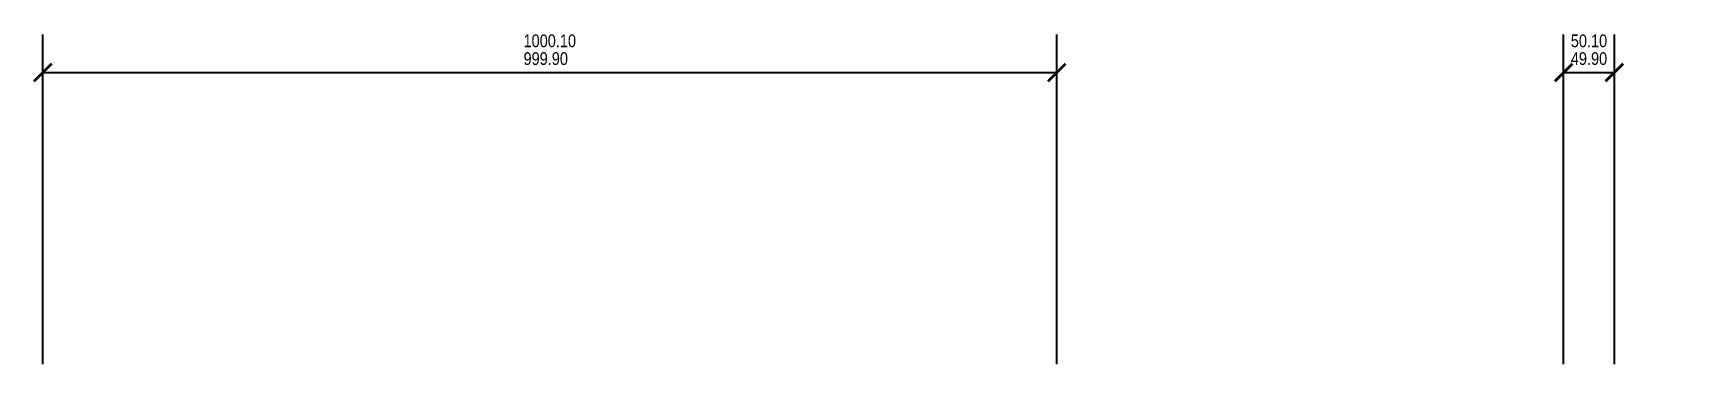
# Model space of a CAD drawing. Header units: metres. Extents: x -0.1 to 16.2, y 0 to 3.4.
import ezdxf

# ---------------------------------------------------------------- set-up
doc = ezdxf.new("R2010")
doc.units = ezdxf.units.M
doc.styles.add('OpenSansCondensed-Light', font='OpenSansCondensed-Light.ttf')
doc.dimstyles.new('LIMITS', dxfattribs={"dimtxt": 0.25, "dimasz": 0.175, "dimexe": 0.375, "dimexo": 0.125, "dimgap": 0.1, "dimtad": 1, "dimlfac": 100, "dimzin": 12, "dimdsep": 46, "dimtxsty": 'OpenSansCondensed-Light', "dimblk": 'ARCHTICK', "dimcen": 2.5, "dimazin": 3, "dimlim": 1, "dimtp": 0.1, "dimtm": 0.1, "dimtfac": 0.5, "dimtmove": 2, "dimatfit": 3})

# ---------------------------------------------------------------- blocks, each defined once
blk = doc.blocks.new('_ARCHTICK')
at = {"color": 0, "linetype": 'BYBLOCK', "const_width": 0.15}
blk.add_lwpolyline([(-0.5, -0.5), (0.5, 0.5)], dxfattribs=at)

msp = doc.modelspace()

# ---------------------------------------------------------------- dimensions: what is measured, and where the dimension line sits
for base, p1, p2 in [((0, 3), (0, 0), (10, 0)), ((15, 3), (15, 0), (15.5, 0))]:
    msp.add_linear_dim(base=base, p1=p1, p2=p2, dimstyle='limits').render()

doc.saveas('drawing.dxf')
